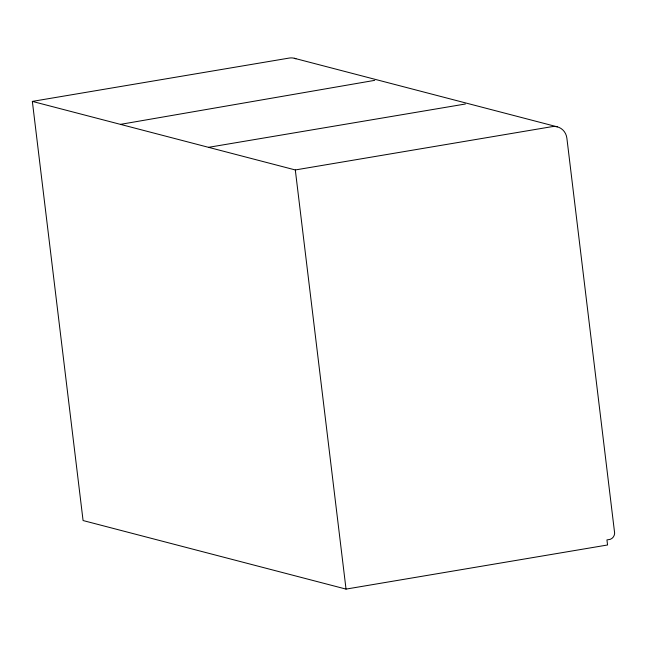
<?xml version="1.0" encoding="UTF-8"?>
<svg xmlns="http://www.w3.org/2000/svg" width="647" height="647" viewBox="0 0 647 647"><rect width="100%" height="100%" fill="white"/><g stroke="black" fill="none" stroke-linecap="round" stroke-linejoin="round"><path stroke-width="0.97" d="M120.447 124.37L374.694 80.357M32.35 101.401L295.307 169.951L552.15 126.626A13.991 13.11 -75.4 0 1 566.877 138.183L614.65 533.185A6.567 6.155 -75.4 0 1 608.382 539.671L606.943 539.913L607.557 544.984L346.032 589.102L83.075 520.544L32.35 101.401L289.193 58.068A13.991 13.11 -75.4 0 1 295.946 58.812M208.544 147.33L465.387 104.005M294.32 58.279L557.277 126.828M295.307 169.951L346.032 589.102"/></g></svg>
